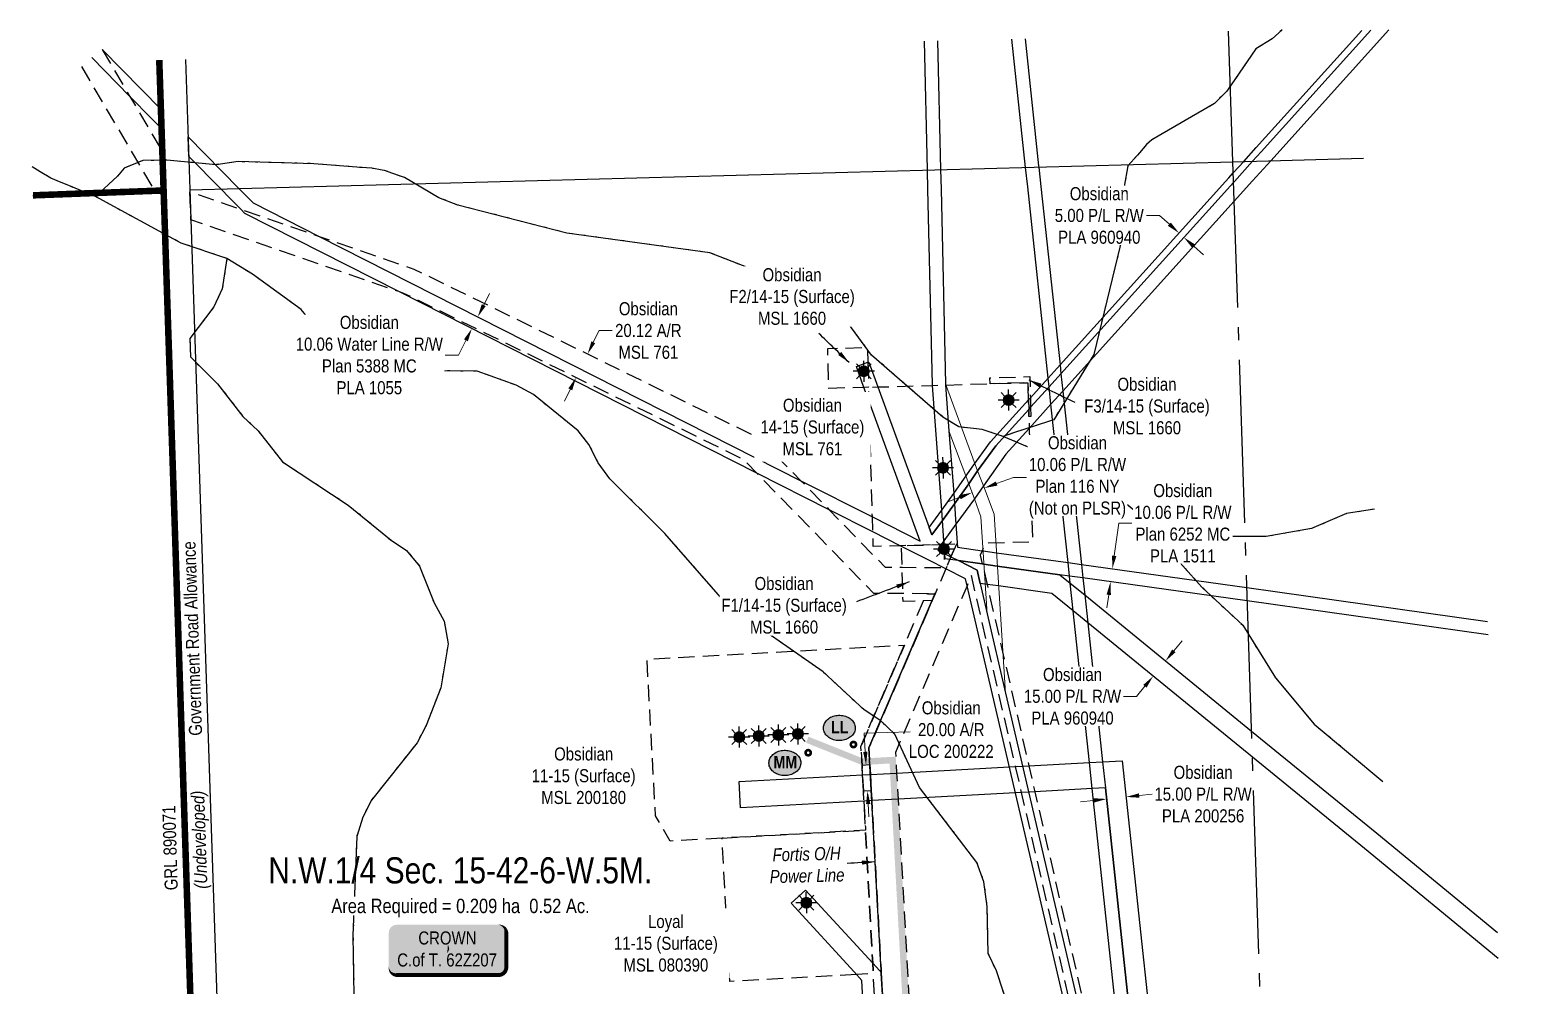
# Model space of a CAD drawing. Extents: x 632269 to 650517, y 5825252 to 5832959.
# Drawn here: x 649257 to 650396, y 5832228 to 5832959 of the extents above; entities that cross this region are included whole.
import ezdxf
from ezdxf.enums import TextEntityAlignment as Align

# ---------------------------------------------------------------- set-up
doc = ezdxf.new("R2010")
doc.units = 0
doc.header["$LTSCALE"] = 5
doc.header["$PDMODE"] = 35
doc.header["$PDSIZE"] = 10
for name, pattern in [('CENTERLINEX3', [5, 2.5, -1, 0.5, -1]), ('foc-ACCESSROAD', [3.75, 2.5, -1.25]), ('foc-FLOWLINE', [3.75, 2.5, -1.25]), ('foc-QUARTERLINE', [33, 25, -3, 2, -3]), ('foc-WHEELTRACKS', [2, 0.4, -1.6])]:
    doc.linetypes.add(name, pattern=pattern)
doc.layers.get('Defpoints').update_dxf_attribs({"color": 9})
for name, color, linetype in [('AS-POWER', 104, 'foc-POWER'), ('AS-POWER-T', 104, 'Continuous'), ('C-AR', 13, 'foc-ACCESSROAD'), ('C-RW', 13, 'Continuous'), ('C-SYMBOL', 7, 'Continuous'), ('C-WS', 13, 'foc-ACCESSROAD'), ('C-WS-S', 8, 'Continuous'), ('F-EZE', 190, 'foc-FLOWLINE'), ('F-RW', 190, 'Continuous'), ('F-WS', 190, 'foc-ACCESSROAD'), ('L-AREAREQUIRED', 7, 'Continuous'), ('L-ROAD-T', 7, 'Continuous'), ('L-SEC', 7, 'Continuous'), ('L-SECQ', 8, 'foc-QUARTERLINE'), ('P-PROPOSED-WL1', 10, 'Continuous'), ('P-STATION', 7, 'Continuous'), ('T-WATER-P3', 160, 'foc-WHEELTRACKS')]:
    doc.layers.add(name, color=color, linetype=linetype)
doc.layers.add('AS-TRAPPER BOUNDARY', color=7, linetype='CENTERLINEX3', true_color=0xb85c00, transparency=0.6)
doc.layers.add('AS-TRAPPER-T', color=7, linetype='Continuous', true_color=0xc26100)
for name, color, linetype, lineweight in [('C-AR-T', 13, 'Continuous', 9), ('C-FLOWLINE-T', 13, 'Continuous', 9), ('C-RW-T', 13, 'Continuous', 9), ('C-WS-T', 13, 'Continuous', 9), ('F-EZE-T', 190, 'Continuous', 9), ('F-RW-T', 190, 'Continuous', 9), ('F-WS-T', 190, 'Continuous', 9), ('T-TEXT', 48, 'Continuous', 18)]:
    doc.layers.add(name, color=color, linetype=linetype, lineweight=lineweight)
doc.styles.add('100L', font='ARIALN.TTF', dxfattribs={"height": 11})
doc.styles.add('175L', font='ARIALN.TTF', dxfattribs={"height": 20})
doc.styles.add('80', font='ARIALN.TTF', dxfattribs={"height": 10})
doc.styles.add('80CG', font='ARIALN.TTF', dxfattribs={"height": 10})
doc.styles.add('80L', font='ARIALN.TTF', dxfattribs={"height": 10})
doc.styles.add('80LS', font='ARIALNI.TTF', dxfattribs={"height": 10})
doc.styles.add('BOLD', font='ARIALNB.TTF')
doc.styles.add('foc-LtypeFont', font='ARIALN.TTF', dxfattribs={"height": 7.35})
doc.linetypes.add('foc-POWER', pattern='A,6,-1,["P",foc-LtypeFont,S=0.2,R=0,X=-0.625,Y=-0.75],-1.24,4', length=12.24)
doc.linetypes.add('foc-TOPO-flowdirection-NOLINE', pattern='A,0,[">",foc-LtypeFont,S=0.3,R=0,X=0,Y=-0.945],-20,[">",foc-LtypeFont,S=0.3,R=0,X=0,Y=-0.945],0', length=20)
doc.dimstyles.new('Compass 5 000', dxfattribs={"dimscale": 5, "dimtxt": 9, "dimasz": 2, "dimexe": 0.2, "dimexo": 0.0625, "dimgap": 0.5, "dimtad": 0, "dimtih": 1, "dimtoh": 1, "dimzin": 0, "dimdsep": 46, "dimtxsty": '80CG', "dimcen": 0.1, "dimse1": 1, "dimse2": 1, "dimclrd": 256, "dimclrt": 256, "dimaunit": 1, "dimadec": 4, "dimazin": 0, "dimtfac": 0.06, "dimtofl": 0, "dimtmove": 0, "dimatfit": 1, "dimfxl": 0.2, "dimtolj": 1, "dimtzin": 0, "dimlwd": -1, "dimarcsym": 0})

# ---------------------------------------------------------------- blocks, each defined once
blk = doc.blocks.new('*D458')
at = {"layer": 'Defpoints', "color": 0, "transparency": 16777216}
for p in [(649905.9, 5832192.5), (649908.2, 5832150.1), (649914.2, 5832150.4)]:
    blk.add_point(p, dxfattribs=at)
at = {"layer": 'F-EZE-T', "transparency": 16777216}
for p, q in [((649921.9, 5832193.4), (649931.9, 5832193.9)), ((649895.9, 5832192), (649797.9, 5832186.6))]:
    blk.add_line(p, q, dxfattribs=at)
for points in [[(649895.8, 5832193.6), (649896, 5832190.3), (649905.9, 5832192.5)], [(649921.8, 5832195), (649922, 5832191.7), (649911.9, 5832192.8)]]:
    blk.add_solid(points, dxfattribs=at)
at = {"layer": 'F-EZE-T', "transparency": 16777216, "insert": (649722.8, 5832186.6), "char_height": 10, "attachment_point": 5, "style": '80CG'}
blk.add_mtext('\\A1;Fortis\\P6.00 Vegetation Control R/W\\PEZE 880180', dxfattribs=at)
blk = doc.blocks.new('*D494')
at = {"layer": 'C-AR-T', "transparency": 16777216}
for p, q in [((649689, 5832720.1), (649693.4, 5832729.1)), ((649693.4, 5832729.1), (649703.4, 5832729.1)), ((649671.4, 5832684.1), (649667, 5832675.1))]:
    blk.add_line(p, q, dxfattribs=at)
for points in [[(649687.6, 5832720.9), (649690.5, 5832719.4), (649684.7, 5832711.2)], [(649669.9, 5832684.8), (649672.9, 5832683.4), (649675.8, 5832693.1)]]:
    blk.add_solid(points, dxfattribs=at)
at = {"layer": 'Defpoints', "color": 0, "transparency": 16777216}
for p in [(649684.7, 5832711.2), (649700.8, 5832703.2), (649692, 5832685.2)]:
    blk.add_point(p, dxfattribs=at)
at = {"layer": 'C-AR-T', "transparency": 16777216, "insert": (649731.2, 5832729.1), "char_height": 10, "attachment_point": 5, "style": '80CG'}
blk.add_mtext('\\A1;Obsidian\\P20.12 A/R\\PMSL 761', dxfattribs=at)
blk = doc.blocks.new('*D558')
at = {"layer": 'C-FLOWLINE-T', "transparency": 16777216}
for p, q in [((649605.1, 5832748.5), (649609.6, 5832757.5)), ((649591.5, 5832721.6), (649585.7, 5832710.3)), ((649585.7, 5832710.3), (649575.7, 5832710.3))]:
    blk.add_line(p, q, dxfattribs=at)
for points in [[(649603.6, 5832749.3), (649606.6, 5832747.8), (649600.6, 5832739.6)], [(649590, 5832722.4), (649593, 5832720.9), (649596, 5832730.6)]]:
    blk.add_solid(points, dxfattribs=at)
at = {"layer": 'Defpoints', "color": 0, "transparency": 16777216}
for p in [(649598.2, 5832740.8), (649593.6, 5832731.8), (649596, 5832730.6)]:
    blk.add_point(p, dxfattribs=at)
at = {"layer": 'C-FLOWLINE-T', "transparency": 16777216, "insert": (649517.5, 5832710.3), "char_height": 10, "attachment_point": 5, "style": '80CG', "bg_fill": 3, "box_fill_scale": 1.1, "bg_fill_color": 256, "bg_fill_true_color": 13158600, "bg_fill_transparency": 0}
blk.add_mtext('\\A1;Obsidian\\P10.06 Water Line R/W\\PPlan 5388 MC\\PPLA 1055', dxfattribs=at)
blk = doc.blocks.new('*D561')
at = {"layer": 'C-FLOWLINE-T', "transparency": 16777216}
for p, q in [((650114.6, 5832162.2), (650124.5, 5832163.3)), ((650084.7, 5832159), (650074.7, 5832157.9))]:
    blk.add_line(p, q, dxfattribs=at)
for points in [[(650084.5, 5832160.6), (650084.8, 5832157.3), (650094.6, 5832160.1)], [(650114.4, 5832163.9), (650114.7, 5832160.5), (650104.6, 5832161.1)]]:
    blk.add_solid(points, dxfattribs=at)
at = {"layer": 'Defpoints', "color": 0, "transparency": 16777216}
for p in [(650104.6, 5832161.1), (650098.1, 5832127.6), (650108.1, 5832128.7)]:
    blk.add_point(p, dxfattribs=at)
at = {"layer": 'C-FLOWLINE-T', "transparency": 16777216, "insert": (650163.6, 5832163.3), "char_height": 10, "attachment_point": 5, "style": '80CG'}
blk.add_mtext('\\A1;Obsidian\\P10.06 P/L R/W\\PPlan 6844 MC\\PPLA 1337', dxfattribs=at)
blk = doc.blocks.new('*D562')
at = {"layer": 'C-FLOWLINE-T', "transparency": 16777216}
for p, q in [((650087.9, 5832556.6), (650091.4, 5832581.5)), ((650091.4, 5832581.5), (650101.4, 5832581.5)), ((650083.8, 5832526.8), (650082.4, 5832516.9))]:
    blk.add_line(p, q, dxfattribs=at)
for points in [[(650086.3, 5832556.8), (650089.6, 5832556.4), (650086.5, 5832546.7)], [(650082.1, 5832527), (650085.4, 5832526.6), (650085.1, 5832536.7)]]:
    blk.add_solid(points, dxfattribs=at)
at = {"layer": 'Defpoints', "color": 0, "transparency": 16777216}
for p in [(650086.5, 5832546.7), (650104.6, 5832544.1), (650103.2, 5832534.2)]:
    blk.add_point(p, dxfattribs=at)
at = {"layer": 'C-FLOWLINE-T', "transparency": 16777216, "insert": (650140.5, 5832581.5), "char_height": 10, "attachment_point": 5, "style": '80CG', "bg_fill": 3, "box_fill_scale": 1.1, "bg_fill_color": 256, "bg_fill_true_color": 13158600, "bg_fill_transparency": 0}
blk.add_mtext('\\A1;Obsidian\\P10.06 P/L R/W\\PPlan 6252 MC\\PPLA 1511', dxfattribs=at)
blk = doc.blocks.new('*D658')
at = {"layer": 'C-RW-T', "transparency": 16777216}
for p, q in [((650072.2, 5832369.3), (650062.2, 5832368.3)), ((650107, 5832373.1), (650116.9, 5832374.1))]:
    blk.add_line(p, q, dxfattribs=at)
for points in [[(650072, 5832371), (650072.4, 5832367.7), (650082.1, 5832370.4)], [(650106.8, 5832374.7), (650107.2, 5832371.4), (650097, 5832372)]]:
    blk.add_solid(points, dxfattribs=at)
at = {"layer": 'Defpoints', "color": 0, "transparency": 16777216}
for p in [(650097, 5832372), (650106.3, 5832285.5), (650091.4, 5832283.9)]:
    blk.add_point(p, dxfattribs=at)
at = {"layer": 'C-RW-T', "transparency": 16777216, "insert": (650156, 5832374.1), "char_height": 10, "attachment_point": 5, "style": '80CG'}
blk.add_mtext('\\A1;Obsidian\\P15.00 P/L R/W\\PPLA 200256', dxfattribs=at)
blk = doc.blocks.new('*D689')
at = {"layer": 'C-RW-T', "transparency": 16777216}
for p, q in [((650122.7, 5832817.2), (650112.7, 5832817.2)), ((650130.2, 5832810.5), (650122.7, 5832817.2)), ((650148.8, 5832793.7), (650156.2, 5832787))]:
    blk.add_line(p, q, dxfattribs=at)
for points in [[(650131.3, 5832811.8), (650129, 5832809.3), (650137.6, 5832803.8)], [(650149.9, 5832795), (650147.6, 5832792.5), (650141.3, 5832800.4)]]:
    blk.add_solid(points, dxfattribs=at)
at = {"layer": 'Defpoints', "color": 0, "transparency": 16777216}
for p in [(650137.6, 5832803.8), (650105.2, 5832768), (650109, 5832764.6)]:
    blk.add_point(p, dxfattribs=at)
at = {"layer": 'C-RW-T', "transparency": 16777216, "insert": (650076.5, 5832817.2), "char_height": 10, "attachment_point": 5, "style": '80CG', "bg_fill": 3, "box_fill_scale": 1.1, "bg_fill_color": 256, "bg_fill_true_color": 13158600, "bg_fill_transparency": 0}
blk.add_mtext('\\A1;Obsidian\\P5.00 P/L R/W\\PPLA 960940', dxfattribs=at)
blk = doc.blocks.new('GAS')
h = blk.add_hatch(color=255)
h.dxf.hatch_style = 1
edge = h.paths.add_edge_path()
edge.add_arc((0, 0), 0.9, 0, 360)
for p, q in [((-0.81, 0), (-1.62, 0)), ((-0.57, 0.57), (-1.14, 1.14)), ((0, 0.81), (0, 1.62)), ((0.57, 0.57), (1.14, 1.14)), ((1.62, 0), (0.81, 0)), ((-0.57, -0.57), (-1.14, -1.14)), ((0, -0.81), (0, -1.62)), ((1.14, -1.14), (0.57, -0.57))]:
    blk.add_line(p, q)
blk.add_circle((0, 0), 0.8)
blk = doc.blocks.new('label_road_undeveloped')
at = {"layer": 'L-ROAD-T', "style": '80L'}
blk.add_text('Government Road Allowance', height=10, dxfattribs=at).set_placement((0, 0), align=Align.MIDDLE_CENTER)
at = {"layer": 'T-TEXT', "style": '80LS'}
blk.add_text('(Undeveloped)', height=10, dxfattribs=at).set_placement((-154.2, 0), align=Align.MIDDLE_CENTER)
blk = doc.blocks.new('AA')
at = {"const_width": 4}
blk.add_lwpolyline([(-1, 0, 1), (1, 0, 1)], format="xyb", close=True, dxfattribs=at)
blk.add_circle((0, 0), 2)
blk = doc.blocks.new('Route_Letters')
h = blk.add_hatch(color=255)
h.dxf.hatch_style = 1
edge = h.paths.add_edge_path()
edge.add_ellipse((-0.1, 0.5), major_axis=(-12, 0), ratio=0.789318, start_angle=0, end_angle=360)
at = {"color": 5}
blk.add_open_spline([(-12.3, 0.5), (-12.3, -0.3), (-12.2, -1), (-11.7, -2.8), (-11.1, -3.9), (-9.6, -5.8), (-8.5, -6.7), (-6.2, -8), (-4.9, -8.5), (-2.1, -9.2), (-0.7, -9.3), (2.2, -9.1), (3.6, -8.8), (6.3, -7.9), (7.5, -7.2), (9.5, -5.6), (10.4, -4.6), (11.6, -2.5), (12, -1.4), (12.2, 0.9), (12, 2.1), (11.2, 4.3), (10.5, 5.4), (8.8, 7.2), (7.7, 8), (5.3, 9.2), (3.9, 9.7), (1.1, 10.2), (-0.4, 10.2), (-3.2, 9.9), (-4.6, 9.6), (-7.2, 8.5), (-8.3, 7.7), (-10.2, 6), (-11, 5), (-12, 2.9), (-12.3, 1.7), (-12.3, 0.5), (-12.3, 0.5), (-12.3, 0.5)], degree=3, knots=[0, 0, 0, 0, 0.219529, 0.219529, 0.575727, 0.575727, 0.931924, 0.931924, 1.288121, 1.288121, 1.644318, 1.644318, 2.000515, 2.000515, 2.356712, 2.356712, 2.712909, 2.712909, 3.069107, 3.069107, 3.425304, 3.425304, 3.781501, 3.781501, 4.137698, 4.137698, 4.493895, 4.493895, 4.850092, 4.850092, 5.20629, 5.20629, 5.562487, 5.562487, 5.918684, 5.918684, 6.274881, 6.274881, 6.283185, 6.283185, 6.283185, 6.283185], dxfattribs=at)
at = {"color": 14, "style": 'BOLD'}
blk.add_attdef('A', text='', height=9.5, dxfattribs=at).set_placement((0.2, 1), align=Align.MIDDLE)
blk = doc.blocks.new('*U773')
h = blk.add_hatch(color=59)
edge = h.paths.add_edge_path()
edge.add_line((-39, -20), (39, -20))
edge.add_arc((39, -14), 6, 270, 360)
edge.add_line((45, -14), (45, 12.5))
edge.add_arc((39, 12.5), 6, 0, 90)
edge.add_line((39, 18.5), (-39, 18.5))
edge.add_arc((-39, 12.5), 6, 90, 180)
edge.add_line((-45, 12.5), (-45, -14))
edge.add_arc((-39, -14), 6, 180, 270)
at = {"color": 1, "flags": 128}
blk.add_lwpolyline([(-39, -20, 3, 3, 0), (39, -20, 3, 3, 0.414214), (45, -14, 3, 3, 0), (45, 12.5, 3, 0, 0.414214), (39, 18.5, 0, 0, 0), (-39, 18.5, 0, 0, 0.414214), (-45, 12.5, 0, 0, 0), (-45, -14, 0, 3, 0.414214)], format="xyseb", close=True, dxfattribs=at)
blk.add_lwpolyline([(1.3, -0.1, 0, 7.5, 0), (0, 0, 0, 0, 0)], format="xyseb", dxfattribs=at)
at = {"color": 1, "style": '80'}
blk.add_attdef('ENTER_TEXT_001', (-37, -5), '', height=10, dxfattribs=at)
blk = doc.blocks.new('*D811')
at = {"layer": 'C-RW-T', "transparency": 16777216}
for p, q in [((650133.6, 5832483.9), (650139.9, 5832491.6)), ((650111.4, 5832456.7), (650105.1, 5832449)), ((650105.1, 5832449), (650095.1, 5832449))]:
    blk.add_line(p, q, dxfattribs=at)
for points in [[(650132.3, 5832484.9), (650134.9, 5832482.8), (650127.3, 5832476.1)], [(650110.2, 5832457.8), (650112.7, 5832455.7), (650117.8, 5832464.5)]]:
    blk.add_solid(points, dxfattribs=at)
at = {"layer": 'Defpoints', "color": 0, "transparency": 16777216}
for p in [(650117.8, 5832464.5), (650289.3, 5832343.9), (650279.9, 5832332.3)]:
    blk.add_point(p, dxfattribs=at)
at = {"layer": 'C-RW-T', "transparency": 16777216, "insert": (650056, 5832449), "char_height": 10, "attachment_point": 5, "style": '80CG', "bg_fill": 3, "box_fill_scale": 1.1, "bg_fill_color": 256, "bg_fill_true_color": 13158600, "bg_fill_transparency": 0}
blk.add_mtext('\\A1;Obsidian\\P15.00 P/L R/W\\PPLA 960940', dxfattribs=at)
blk = doc.blocks.new('*D819')
at = {"layer": 'Defpoints', "color": 0, "transparency": 16777216}
for p in [(649988.5, 5832608.5), (649989.3, 5832606.3), (649979.9, 5832602.8)]:
    blk.add_point(p, dxfattribs=at)
at = {"layer": 'F-RW-T', "transparency": 16777216}
for p, q in [((649997.9, 5832611.9), (650010.7, 5832616.7)), ((650010.7, 5832616.7), (650020.7, 5832616.7)), ((649969.7, 5832601.5), (649960.4, 5832598))]:
    blk.add_line(p, q, dxfattribs=at)
for points in [[(649969.2, 5832603.1), (649970.3, 5832599.9), (649979.1, 5832605)], [(649997.3, 5832613.5), (649998.5, 5832610.4), (649988.5, 5832608.5)]]:
    blk.add_solid(points, dxfattribs=at)
at = {"layer": 'F-RW-T', "transparency": 16777216, "insert": (650059.8, 5832616.7), "char_height": 10, "attachment_point": 5, "style": '80CG', "bg_fill": 3, "box_fill_scale": 1.1, "bg_fill_color": 256, "bg_fill_true_color": 13158600, "bg_fill_transparency": 0}
blk.add_mtext('\\A1;Obsidian\\P10.06 P/L R/W\\PPlan 116 NY\\P(Not on PLSR)', dxfattribs=at)

msp = doc.modelspace()

# ---------------------------------------------------------------- hatches: boundary and pattern name
at = {"layer": 'P-PROPOSED-WL1', "linetype": 'Continuous'}
h = msp.add_hatch(color=256, dxfattribs=at)
h.dxf.hatch_style = 1
h.paths.add_polyline_path([(649852.001, 5832413.456), (649894.798, 5832396.384), (649915.906, 5832397.554), (649917.405, 5832370.009), (649935.899, 5832030.489), (649904.292, 5831921.921), (649799.21, 5831793.638), (649601.038, 5831787.361), (649529.157, 5831750.296), (649419.104, 5831644.596), (649419.323, 5831637.876), (649532.094, 5831746.187), (649602.325, 5831782.401), (649801.638, 5831788.714), (649908.806, 5831919.544), (649940.936, 5832029.91), (649922.396, 5832370.28), (649920.625, 5832402.821), (649895.625, 5832401.436), (649853.853, 5832418.099)])

# ---------------------------------------------------------------- linework, layer by layer
at = {"layer": 'AS-POWER', "flags": 128}
msp.add_lwpolyline([(649796.446, 5831814.148), (649890.624, 5831929.121), (649920.646, 5832032.24), (649909.372, 5832239.19), (649900.088, 5832409.656), (649951.167, 5832528.493)], dxfattribs=at)
at = {"layer": 'AS-TRAPPER BOUNDARY', "const_width": 4.998, "flags": 128}
for points in [[(649356.641, 5832936.227), (649359.979, 5832836.384)], [(649281.293, 5832177.088), (649391.581, 5831877.219), (649386.451, 5832038.447), (649359.979, 5832836.384), (649259.947, 5832832.645)]]:
    msp.add_lwpolyline(points, dxfattribs=at)
at = {"layer": 'C-AR'}
msp.add_lwpolyline([(649901.88, 5832376.751), (649895.885, 5832376.42), (649895.21, 5832388.827), (649894.798, 5832396.384), (649900.793, 5832396.716), (649901.205, 5832389.152), (649901.88, 5832376.751)], close=True, dxfattribs=at)
at = {"layer": 'C-AR-T'}
for p, q in [((649896.545, 5832420.739), (649931.611, 5832421.858)), ((649897.332, 5832406.537), (649896.545, 5832420.739)), ((649899.545, 5832366.61), (649900.098, 5832356.629))]:
    msp.add_line(p, q, dxfattribs=at)
for points in [[(649898.996, 5832406.629), (649895.669, 5832406.445), (649897.885, 5832396.555)], [(649901.208, 5832366.702), (649897.881, 5832366.518), (649898.992, 5832376.592)]]:
    msp.add_solid(points, dxfattribs=at)
at = {"layer": 'C-RW'}
for points in [[(650087.022, 5832054.366), (649975.319, 5832533.715), (649974.106, 5832538.919), (649959.002, 5832546.588), (649956.903, 5832547.638), (649947.917, 5832552.189), (649925.053, 5832563.777), (649923.955, 5832564.333), (649903.1, 5832574.902), (649869.72, 5832591.82), (649814.266, 5832619.925), (649540.078, 5832758.905), (649422.206, 5832818.659), (649419.022, 5832821.96), (649410.428, 5832830.868), (649403.846, 5832837.558), (649379.231, 5832862.42), (649378.731, 5832877.357), (649417.609, 5832837.926), (649428.431, 5832826.936), (649479.098, 5832801.237), (649847.974, 5832614.16), (649902.769, 5832586.374), (649939.364, 5832567.817), (649900.216, 5832674.878), (649896.299, 5832685.588), (649890.464, 5832701.547), (649899.353, 5832704.8), (649899.914, 5832705.005), (649906.907, 5832685.893), (649946.298, 5832578.25), (649948.35, 5832572.58), (649956.403, 5832583.732), (649965.604, 5832596.47), (649976.643, 5832611.694), (649983.295, 5832621.622), (649997.161, 5832640.786), (650022.446, 5832668.73), (650023.926, 5832670.366), (650038.096, 5832686.026), (650047.16, 5832696.034), (650179.375, 5832842.6), (650180.064, 5832843.367), (650193.942, 5832858.749), (650200.38, 5832865.842), (650284.519, 5832959.12)], [(650284.519, 5832959.12), (650200.38, 5832865.842), (650193.942, 5832858.749), (650180.064, 5832843.367), (650179.375, 5832842.6), (650047.16, 5832696.034), (650038.096, 5832686.026), (650023.926, 5832670.366), (650022.446, 5832668.73), (649997.161, 5832640.786), (649983.295, 5832621.622), (649976.643, 5832611.694), (649965.604, 5832596.47), (649956.403, 5832583.732), (649948.35, 5832572.58), (649946.298, 5832578.25), (649955.824, 5832591.514), (649964.996, 5832604.284), (649979.241, 5832624.555), (649993.266, 5832643.938), (650022.236, 5832676.003), (650023.714, 5832677.638), (650037.343, 5832692.723), (650046.434, 5832702.797), (650173.103, 5832843.18), (650175.606, 5832845.949), (650179.139, 5832849.831), (650187.09, 5832858.566), (650196.664, 5832869.193), (650277.626, 5832958.949)], [(650298.295, 5832959.463), (650207.819, 5832859.12), (650193.939, 5832843.744), (650179.846, 5832828.126), (650048.553, 5832682.623), (650039.495, 5832672.621), (650022.865, 5832654.226), (650004.996, 5832634.464), (649987.88, 5832610.188), (649980.822, 5832600.326), (649966.689, 5832580.838), (649957.5, 5832568.095), (649955.475, 5832565.242), (649952.563, 5832561.141), (649958.26, 5832558.254), (649962.932, 5832555.884), (649968.724, 5832552.947), (649982.909, 5832545.755), (649985.294, 5832535.503), (649990.64, 5832512.158), (650004.708, 5832451.526), (650097.39, 5832054.602)], [(650374.206, 5832496.212), (650189.817, 5832522.073), (650063.939, 5832539.688), (650053.676, 5832541.135), (650046.296, 5832542.157), (649998.388, 5832548.792), (649988.215, 5832550.218), (649986.932, 5832550.397), (649968.724, 5832552.947), (649962.069, 5832553.874), (649958.537, 5832554.367), (649958.26, 5832558.254), (649957.715, 5832565.307), (649957.5, 5832568.095), (649956.403, 5832583.732), (649955.824, 5832591.514), (649948.725, 5832687.1), (649948.68, 5832687.709), (649945.316, 5832837.123), (649944.933, 5832852.058), (649942.643, 5832950.61)], [(649952.708, 5832950.86), (649954.998, 5832852.329), (649955.356, 5832837.385), (649958.725, 5832688.441), (649958.799, 5832687.39), (649961.249, 5832652.368), (649964.996, 5832604.284), (649965.604, 5832596.47), (649966.689, 5832580.838), (649967.991, 5832563.201), (649986.856, 5832560.561), (649987.577, 5832560.46), (649997.748, 5832559.03), (650052.591, 5832551.427), (650062.857, 5832549.99), (650189.485, 5832532.281), (650373.885, 5832506.415)], [(650103.312, 5832078.949), (650071.156, 5832378.371), (650069.018, 5832398.278), (650056.547, 5832514.401), (650054.265, 5832535.658), (650053.676, 5832541.135), (650052.591, 5832551.427), (650039.495, 5832672.621), (650038.096, 5832686.026), (650037.343, 5832692.723), (650021.68, 5832839.104), (650020.077, 5832854.077), (650009.605, 5832952.277)], [(650019.678, 5832952.527), (650030.069, 5832855.142), (650030.153, 5832854.348), (650031.761, 5832839.374), (650046.434, 5832702.797), (650047.16, 5832696.034), (650048.553, 5832682.623), (650062.857, 5832549.99), (650063.679, 5832542.201), (650063.939, 5832539.688), (650065.344, 5832526.62), (650067.626, 5832505.388), (650079.08, 5832398.825), (650081.219, 5832378.919), (650113.279, 5832080.648)], [(649312.948, 5832944.326), (649357.9, 5832898.574), (649358.396, 5832883.714), (649350.634, 5832891.573), (649334.112, 5832908.412), (649304.896, 5832938.188)], [(650381.997, 5832248.165), (650279.509, 5832332.556), (650193.711, 5832402.541), (650067.626, 5832505.388), (650056.547, 5832514.401), (650040.176, 5832527.779), (649999.381, 5832533.511), (649990.537, 5832534.761), (649985.294, 5832535.503), (649982.909, 5832545.755), (649968.724, 5832552.947), (649986.932, 5832550.397), (649988.215, 5832550.218), (649998.388, 5832548.792), (650046.296, 5832542.157), (650054.265, 5832535.658), (650065.344, 5832526.62), (650193.063, 5832422.433), (650289.05, 5832344.143), (650381.37, 5832268.125)], [(650113.279, 5832080.648), (650081.219, 5832378.919), (650071.156, 5832378.371), (650027.15, 5832375.977), (650022.408, 5832375.719), (650016.948, 5832375.422), (650012.263, 5832375.167), (649922.396, 5832370.28), (649902.292, 5832369.187), (649896.297, 5832368.862), (649801.728, 5832363.721), (649800.642, 5832383.686), (649895.21, 5832388.827), (649901.205, 5832389.152), (649921.309, 5832390.246), (650007.656, 5832394.94), (650012.388, 5832395.198), (650017.791, 5832395.492), (650022.59, 5832395.753), (650069.018, 5832398.278), (650079.08, 5832398.825), (650094.074, 5832399.641), (650094.074, 5832399.641), (650128.086, 5832083.207)]]:
    msp.add_lwpolyline(points, dxfattribs=at)
at = {"layer": 'C-WS', "flags": 128}
for points in [[(649312.948, 5832944.326), (649334.112, 5832908.412), (649358.981, 5832866.212), (649359.979, 5832836.384), (649353.336, 5832836.135), (649295.372, 5832934.496)], [(650395.832, 5831807.755), (650273.412, 5831803.773), (650273.53, 5831799.875), (650274.417, 5831772.466), (650274.874, 5831758.408), (650275.207, 5831748.19), (650275.381, 5831742.843), (650266.507, 5831742.554), (650259.708, 5831742.333), (650216.323, 5831740.922), (650215.266, 5831740.888), (650195.272, 5831740.238), (650194.245, 5831740.205), (650194.186, 5831739.561), (650194.026, 5831737.805), (650193.801, 5831735.339), (650190.94, 5831729.852), (650147.849, 5831647.206), (650033.599, 5831428.104), (650034.237, 5831408.875), (650034.735, 5831393.863), (650039.778, 5831241.844), (650019.659, 5831241.087), (650014.647, 5831392.159), (650014.149, 5831407.171), (650012.6, 5831453.867), (650006.601, 5831453.594), (649694.625, 5831439.391), (649679.58, 5831438.707), (649642.246, 5831437.009), (649642.8, 5831424.822), (649520.925, 5831419.275), (649515.378, 5831541.151), (649637.254, 5831546.698), (649641.331, 5831457.123), (649680.48, 5831458.903), (649695.525, 5831459.587), (650005.933, 5831473.719), (650011.932, 5831473.991), (650001.283, 5831795.006), (649995.282, 5831794.817), (649751.037, 5831787.119), (649710.919, 5831785.848), (649700.834, 5831785.53), (649696.025, 5831785.377), (649681.034, 5831784.903), (649671.182, 5831784.591), (649656.198, 5831784.117), (649631.144, 5831783.324), (649602.325, 5831782.401), (649532.094, 5831746.187), (649425.147, 5831643.469), (649419.318, 5831637.871), (649418.456, 5831664.958), (649520.262, 5831762.737), (649597.122, 5831802.371), (649655.615, 5831804.22), (649670.6, 5831804.694), (649680.427, 5831805.004), (649695.419, 5831805.478), (649697.5, 5831805.543), (649707.585, 5831805.862), (649791.843, 5831808.528), (649874.4, 5831909.313), (649887.027, 5831924.729), (649890.624, 5831929.121), (649892.336, 5831935.003), (649894.585, 5831942.725), (649920.646, 5832032.24), (649919.647, 5832050.554), (649909.455, 5832237.665), (649909.372, 5832239.19), (649903.388, 5832349.071), (649902.292, 5832369.187), (649901.205, 5832389.152), (649900.088, 5832409.656), (649948.511, 5832522.323), (649950.756, 5832527.545), (649944.238, 5832527.591), (649926.094, 5832527.719), (649903.868, 5832527.874), (649814.266, 5832619.925), (649804.203, 5832630.264), (649543.887, 5832757.592), (649540.078, 5832758.905), (649380.849, 5832813.83), (649380.134, 5832835.374), (649419.022, 5832821.96), (649479.098, 5832801.237), (649551.622, 5832776.221), (649816.191, 5832646.812), (649847.974, 5832614.16), (649869.72, 5832591.82), (649912.425, 5832547.948), (649925.513, 5832547.856), (649956.903, 5832547.638), (649959.382, 5832547.621), (649962.069, 5832553.874), (649962.932, 5832555.884), (649967.098, 5832565.578), (649957.715, 5832565.307), (649955.475, 5832565.242), (649925.037, 5832564.364), (649923.955, 5832564.333), (649903.422, 5832563.741), (649903.1, 5832574.902), (649902.769, 5832586.374), (649900.216, 5832674.878), (649899.904, 5832685.692), (649906.907, 5832685.893), (649948.725, 5832687.1), (649958.799, 5832687.39), (649992.892, 5832688.374), (650021.856, 5832689.21), (650022.236, 5832676.003), (650022.446, 5832668.73), (650022.603, 5832663.295), (650022.865, 5832654.226), (650025.373, 5832567.258), (649989.287, 5832566.218), (649986.856, 5832560.561), (649985.381, 5832557.126), (649986.932, 5832550.397), (649990.537, 5832534.761), (650022.59, 5832395.753), (650027.15, 5832375.977), (650101.24, 5832054.69), (650125.868, 5831947.894), (650126.963, 5831942.879), (650136.455, 5831899.412), (650138.187, 5831891.48), (650151.898, 5831828.695), (650152.491, 5831825.993), (650153.79, 5831820.026), (650162.645, 5831820.312), (650174.683, 5831820.705), (650212.625, 5831821.941), (650228.144, 5831822.444), (650252.848, 5831823.247), (650272.832, 5831823.896), (650395.2, 5831827.877)]]:
    msp.add_lwpolyline(points, dxfattribs=at)
for points in [[(649899.353, 5832704.8), (649899.904, 5832685.692), (649896.299, 5832685.588), (649869.416, 5832684.813), (649868.537, 5832715.301), (649899.025, 5832716.18), (649899.353, 5832704.8)], [(650023.926, 5832670.366), (650024.127, 5832663.339), (650022.603, 5832663.295), (650022.446, 5832668.73), (650022.236, 5832676.003), (650021.856, 5832689.21), (649992.892, 5832688.374), (649992.76, 5832692.948), (650023.248, 5832693.827), (650023.714, 5832677.638), (650023.926, 5832670.366)], [(649950.757, 5832527.544), (649948.511, 5832522.323), (649941.893, 5832522.134), (649926.268, 5832521.683), (649926.094, 5832527.719), (649925.513, 5832547.856), (649925.053, 5832563.777), (649925.037, 5832564.364), (649955.475, 5832565.242), (649957.715, 5832565.307), (649967.098, 5832565.578), (649962.932, 5832555.884), (649962.069, 5832553.874), (649959.382, 5832547.621), (649959.002, 5832546.588), (649950.757, 5832527.544)], [(649901.149, 5831910.197), (649818.56, 5831809.373), (650000.615, 5831815.129), (649997.356, 5831913.373), (649997.243, 5831916.775), (650107.95, 5831920.375), (650118.064, 5831920.705), (650119.181, 5831920.741), (650119.369, 5831915.072), (650120.457, 5831882.286), (650122.357, 5831825.011), (650122.555, 5831819.009), (650132.505, 5831819.333), (650142.494, 5831819.659), (650143.56, 5831819.694), (650142.116, 5831825.634), (650141.892, 5831827.329), (650128.577, 5831888.306), (650118.92, 5831932.531), (650116.738, 5831942.521), (650116.046, 5831945.689), (650090.965, 5832054.456), (650016.948, 5832375.422), (650012.388, 5832395.198), (649978.657, 5832541.482), (649975.319, 5832533.715), (649920.449, 5832406.041), (649921.309, 5832390.246), (649922.396, 5832370.28), (649939.779, 5832051.012), (649940.936, 5832029.91), (649913.514, 5831935.713), (649910.545, 5831925.52), (649908.806, 5831919.544), (649904.054, 5831913.744), (649901.149, 5831910.197)], [(649787.596, 5832340.42), (649747.804, 5832338.222), (649736.72, 5832357.635), (649730.102, 5832477.417), (649927.359, 5832488.314), (649894.017, 5832410.734), (649894.798, 5832396.384), (649895.21, 5832388.827), (649895.885, 5832376.42), (649896.297, 5832368.862), (649897.392, 5832348.745), (649897.515, 5832346.493), (649787.596, 5832340.42)]]:
    msp.add_lwpolyline(points, close=True, dxfattribs=at)
at = {"layer": 'F-EZE', "flags": 128}
msp.add_lwpolyline([(649520.262, 5831762.737), (649418.456, 5831664.958), (649418.199, 5831673.036), (649516.733, 5831767.673), (649595.576, 5831808.33), (649655.436, 5831810.221), (649670.42, 5831810.694), (649680.246, 5831811.005), (649788.926, 5831814.442), (649866.425, 5831909.052), (649879.047, 5831924.461), (649885.202, 5831931.976), (649886.021, 5831934.789), (649914.595, 5832032.935), (649913.642, 5832050.417), (649903.375, 5832238.864), (649903.062, 5832244.613), (649897.392, 5832348.745), (649894.017, 5832410.734), (649941.893, 5832522.134), (649944.238, 5832527.592), (649950.756, 5832527.546), (649948.51, 5832522.324), (649900.088, 5832409.656), (649903.388, 5832349.071), (649909.372, 5832239.19), (649909.455, 5832237.665), (649919.647, 5832050.554), (649920.646, 5832032.24), (649894.585, 5831942.725), (649892.336, 5831935.003), (649890.624, 5831929.121), (649887.027, 5831924.729), (649874.4, 5831909.313), (649791.843, 5831808.528), (649707.585, 5831805.862), (649697.5, 5831805.543), (649695.419, 5831805.478), (649680.427, 5831805.004), (649670.6, 5831804.693), (649655.615, 5831804.22), (649597.122, 5831802.371), (649520.262, 5831762.737)], close=True, dxfattribs=at)
at = {"layer": 'F-RW'}
msp.add_lwpolyline([(649904.645, 5832050.213), (649894.764, 5832231.477), (649888.702, 5832238.067), (649840.438, 5832290.537), (649851.478, 5832300.685), (649903.062, 5832244.613), (649908.114, 5832239.122), (649909.455, 5832237.665), (649919.647, 5832050.554)], dxfattribs=at)
at = {"layer": 'F-WS', "flags": 128}
msp.add_lwpolyline([(649890.625, 5832235.976), (649793.693, 5832230.622), (649787.596, 5832340.42), (649897.515, 5832346.493), (649903.062, 5832244.613), (649903.376, 5832238.864), (649903.494, 5832236.688), (649890.625, 5832235.976)], close=True, dxfattribs=at)
at = {"layer": 'L-SEC'}
for p, q in [((649356.641, 5832936.227), (649359.979, 5832836.384)), ((649376.751, 5832936.769), (649380.084, 5832837.056)), ((649380.089, 5832836.923), (650178.862, 5832858.346)), ((650178.862, 5832858.346), (650278.723, 5832861.024)), ((649259.947, 5832832.645), (649359.979, 5832836.384)), ((649359.979, 5832836.384), (649386.451, 5832038.447)), ((649380.084, 5832837.051), (649406.557, 5832039.115))]:
    msp.add_line(p, q, dxfattribs=at)
at = {"layer": 'L-SECQ'}
for p, q in [((650178.862, 5832858.346), (650175.461, 5832958.292)), ((650204.013, 5832087.033), (650178.862, 5832858.346))]:
    msp.add_line(p, q, dxfattribs=at)
at = {"layer": 'T-WATER-P3', "flags": 128}
for points in [[(650216.576, 5832959.4), (650208.838, 5832952.536), (650196.449, 5832944.788), (650174.184, 5832912.391), (650164.63, 5832902.913), (650116.862, 5832875.28), (650112.781, 5832871.528), (650107.304, 5832865.281), (650105.77, 5832863.531), (650098.488, 5832855.226), (650095.624, 5832839.363), (650094.357, 5832801.421), (650072.207, 5832710.695), (650041.735, 5832660.862), (650037.555, 5832659.482), (650010.928, 5832650.697), (650006.597, 5832649.269), (650002.928, 5832648.058)], [(649408.46, 5832784.302), (649373.497, 5832796.144), (649307.761, 5832831.643), (649295.312, 5832836.805), (649287.311, 5832840.123), (649281.459, 5832842.55), (649273.563, 5832845.826), (649265.486, 5832850.739), (649259.22, 5832854.55)], [(650125.891, 5832565.296), (650105.586, 5832589.575), (650072.011, 5832616.401), (650047.189, 5832629.153), (650002.928, 5832648.058), (649986.77, 5832653.404), (649969.022, 5832655.329), (649956.824, 5832662.884), (649902.116, 5832710.293), (649877.143, 5832744.427), (649866.429, 5832753.506), (649852.199, 5832761.427), (649836.311, 5832766.059), (649778.334, 5832788.641), (649668.792, 5832803.812), (649585.327, 5832825.146), (649570.798, 5832830.839), (649544.436, 5832846.252), (649539.912, 5832847.873), (649531.912, 5832850.736), (649529.106, 5832851.74), (649527.291, 5832852.045), (649519.487, 5832853.357), (649511.183, 5832854.009), (649475.044, 5832856.852), (649417.015, 5832858.511), (649400.109, 5832856.131), (649362.46, 5832859.56), (649344.153, 5832859.321), (649329.838, 5832853.575), (649324.556, 5832847.387), (649317.801, 5832841.057), (649307.761, 5832831.643)], [(649906.124, 5831582.704), (649901.394, 5831638.811), (649881.874, 5831725.589), (649884.083, 5831741.574), (649892.575, 5831752.211), (649905.68, 5831780.045), (649906.021, 5831798.815), (649920.542, 5831823.395), (649944.686, 5831842.348), (649962.889, 5831865.343), (649994.576, 5831942.134), (650023.261, 5831988.544), (650034.452, 5831997.912), (650041.481, 5832010.427), (650046.599, 5832023.965), (650041.293, 5832059.402), (650036.5, 5832075.686), (650023.055, 5832182.814), (650007.675, 5832208.506), (649997.726, 5832238.913), (649991.472, 5832252.04), (649990.669, 5832288.124), (649988.196, 5832306.99), (649982.835, 5832321.828), (649938.851, 5832379.251), (649919.873, 5832419.936), (649909.141, 5832430.388), (649896.345, 5832438.656), (649865.03, 5832467.67), (649791.831, 5832518.825), (649743.892, 5832573.712), (649701.683, 5832615.531), (649692.757, 5832627.902), (649685.704, 5832641.933), (649677.525, 5832652.288), (649643.219, 5832680.022), (649630.044, 5832687.237), (649600.016, 5832698.024), (649540.499, 5832698.487), (649523.901, 5832702.454), (649494.119, 5832714.421), (649483.081, 5832723.299), (649465.395, 5832745.3), (649427.961, 5832772.207), (649408.46, 5832784.302), (649404.893, 5832760.985), (649398.534, 5832747.234), (649380.086, 5832722.995), (649380.533, 5832708.877), (649401.273, 5832688.354), (649420.698, 5832663.369), (649432.289, 5832652.274), (649450.977, 5832628.588), (649501.376, 5832595.507), (649534.167, 5832568.604), (649545.977, 5832560.717), (649556.008, 5832548.817), (649567.04, 5832520.583), (649574.81, 5832506.692), (649577.787, 5832489.141), (649572.214, 5832455.524), (649561.018, 5832426.736), (649554.064, 5832413.5), (649519.068, 5832369.492), (649512.503, 5832356.591), (649507.925, 5832341.751), (649505.001, 5832265.861), (649506.206, 5832189.371), (649508.71, 5832173.057), (649509.242, 5832152.531), (649506.841, 5832136.218), (649500.465, 5832123.775), (649488.226, 5832114.591), (649459.65, 5832104.54), (649434.017, 5832089.425), (649371.376, 5832029.229), (649357.365, 5832005.636)], [(650287.164, 5832592.292), (650265.882, 5832588.932), (650238.894, 5832577.461), (650204.184, 5832571.316), (650146.307, 5832571.408), (650125.891, 5832565.296), (650154.924, 5832532.744), (650186.375, 5832503.405), (650211.362, 5832463.258), (650241.063, 5832427.748), (650293.717, 5832383.684)]]:
    msp.add_lwpolyline(points, dxfattribs=at)
at = {"layer": 'T-WATER-P3', "linetype": 'foc-TOPO-flowdirection-NOLINE', "flags": 128}
for points in [[(650216.576, 5832959.4), (650208.838, 5832952.536), (650196.449, 5832944.788), (650174.184, 5832912.391), (650164.63, 5832902.913), (650116.862, 5832875.28), (650112.781, 5832871.528), (650107.304, 5832865.281), (650105.77, 5832863.531), (650098.488, 5832855.226), (650095.624, 5832839.363), (650094.357, 5832801.421), (650072.207, 5832710.695), (650041.735, 5832660.862), (650037.555, 5832659.482), (650010.928, 5832650.697), (650006.597, 5832649.269), (650002.928, 5832648.058)], [(649408.46, 5832784.302), (649373.497, 5832796.144), (649307.761, 5832831.643), (649295.312, 5832836.805), (649287.311, 5832840.123), (649281.459, 5832842.55), (649273.563, 5832845.826), (649265.486, 5832850.739), (649259.22, 5832854.55)], [(650125.891, 5832565.296), (650105.586, 5832589.575), (650072.011, 5832616.401), (650047.189, 5832629.153), (650002.928, 5832648.058), (649986.77, 5832653.404), (649969.022, 5832655.329), (649956.824, 5832662.884), (649902.116, 5832710.293), (649877.143, 5832744.427), (649866.429, 5832753.506), (649852.199, 5832761.427), (649836.311, 5832766.059), (649778.334, 5832788.641), (649668.792, 5832803.812), (649585.327, 5832825.146), (649570.798, 5832830.839), (649544.436, 5832846.252), (649539.912, 5832847.873), (649531.912, 5832850.736), (649529.106, 5832851.74), (649527.291, 5832852.045), (649519.487, 5832853.357), (649511.183, 5832854.009), (649475.044, 5832856.852), (649417.015, 5832858.511), (649400.109, 5832856.131), (649362.46, 5832859.56), (649344.153, 5832859.321), (649329.838, 5832853.575), (649324.556, 5832847.387), (649317.801, 5832841.057), (649307.761, 5832831.643)], [(649906.124, 5831582.704), (649901.394, 5831638.811), (649881.874, 5831725.589), (649884.083, 5831741.574), (649892.575, 5831752.211), (649905.68, 5831780.045), (649906.021, 5831798.815), (649920.542, 5831823.395), (649944.686, 5831842.348), (649962.889, 5831865.343), (649994.576, 5831942.134), (650023.261, 5831988.544), (650034.452, 5831997.912), (650041.481, 5832010.427), (650046.599, 5832023.965), (650041.293, 5832059.402), (650036.5, 5832075.686), (650023.055, 5832182.814), (650007.675, 5832208.506), (649997.726, 5832238.913), (649991.472, 5832252.04), (649990.669, 5832288.124), (649988.196, 5832306.99), (649982.835, 5832321.828), (649938.851, 5832379.251), (649919.873, 5832419.936), (649909.141, 5832430.388), (649896.345, 5832438.656), (649865.03, 5832467.67), (649791.831, 5832518.825), (649743.892, 5832573.712), (649701.683, 5832615.531), (649692.757, 5832627.902), (649685.704, 5832641.933), (649677.525, 5832652.288), (649643.219, 5832680.022), (649630.044, 5832687.237), (649600.016, 5832698.024), (649540.499, 5832698.487), (649523.901, 5832702.454), (649494.119, 5832714.421), (649483.081, 5832723.299), (649465.395, 5832745.3), (649427.961, 5832772.207), (649408.46, 5832784.302), (649404.893, 5832760.985), (649398.534, 5832747.234), (649380.086, 5832722.995), (649380.533, 5832708.877), (649401.273, 5832688.354), (649420.698, 5832663.369), (649432.289, 5832652.274), (649450.977, 5832628.588), (649501.376, 5832595.507), (649534.167, 5832568.604), (649545.977, 5832560.717), (649556.008, 5832548.817), (649567.04, 5832520.583), (649574.81, 5832506.692), (649577.787, 5832489.141), (649572.214, 5832455.524), (649561.018, 5832426.736), (649554.064, 5832413.5), (649519.068, 5832369.492), (649512.503, 5832356.591), (649507.925, 5832341.751), (649505.001, 5832265.861), (649506.206, 5832189.371), (649508.71, 5832173.057), (649509.242, 5832152.531), (649506.841, 5832136.218), (649500.465, 5832123.775), (649488.226, 5832114.591), (649459.65, 5832104.54), (649434.017, 5832089.425), (649371.376, 5832029.229), (649357.365, 5832005.636)], [(650287.164, 5832592.292), (650265.882, 5832588.932), (650238.894, 5832577.461), (650204.184, 5832571.316), (650146.307, 5832571.408), (650125.891, 5832565.296), (650154.924, 5832532.744), (650186.375, 5832503.405), (650211.362, 5832463.258), (650241.063, 5832427.748), (650293.717, 5832383.684)]]:
    msp.add_lwpolyline(points, dxfattribs=at)

# ---------------------------------------------------------------- block references
at = {"layer": 'C-WS-S', "xscale": 4.998345000000032, "yscale": 4.998345000000032, "zscale": 4.998345000000032, "rotation": 0.08236396073204832}
for p in [(649896.166, 5832697.954), (649800.782, 5832417.843), (649815.73, 5832418.636), (649830.745, 5832419.431), (649845.693, 5832420.224)]:
    msp.add_blockref('GAS', p, dxfattribs=at)
at = {"layer": 'L-ROAD-T', "rotation": 92.00291991713206}
msp.add_blockref('label_road_undeveloped', (649381.91, 5832493.308), dxfattribs=at)
at = {"layer": 'P-STATION'}
ref = msp.add_blockref('Route_Letters', (649877.564, 5832424.39), dxfattribs=dict(at, xscale=0.9993181160249874, yscale=0.9993181160249874, zscale=0.9993181160249874))
ref.add_attrib('A', 'LL', dxfattribs={"layer": '0', "color": 170, "height": 9.4935, "style": 'BOLD'}).set_placement((649877.789, 5832425.365), align=Align.MIDDLE)
at = {"layer": 'P-STATION', "xscale": 0.9993181160249874, "yscale": 0.9993181160249874, "zscale": 0.9993181160249874}
for p in [(649888.212, 5832412.115), (649853.596, 5832405.843)]:
    msp.add_blockref('AA', p, dxfattribs=at)
at = {"layer": 'P-STATION'}
ref = msp.add_blockref('Route_Letters', (649835.826, 5832397.568), dxfattribs=dict(at, xscale=0.9993181160249874, yscale=0.9993181160249874, zscale=0.9993181160249874))
ref.add_attrib('A', 'MM', dxfattribs={"layer": '0', "color": 170, "height": 9.4935, "style": 'BOLD'}).set_placement((649836.051, 5832398.543), align=Align.MIDDLE)

# ---------------------------------------------------------------- texts
at = {"layer": 'C-AR-T', "insert": (649963.145, 5832423.483), "char_height": 9.99675, "attachment_point": 5, "style": '80CG'}
msp.add_mtext('\\A1;Obsidian\\P20.00 A/R\\PLOC 200222', dxfattribs=at)
at = {"layer": 'C-SYMBOL', "color": 3, "style": '175L'}
msp.add_text('N.W.1/4 Sec. 15-42-6-W.5M.', height=19.9935, dxfattribs=at).set_placement((649587.168, 5832299.784), align=Align.BOTTOM_CENTER)

# ---------------------------------------------------------------- dimensions: what is measured, and where the dimension line sits
at = {"layer": 'C-AR-T'}
dim = msp.add_linear_dim(base=(649684.654, 5832711.151), p1=(649691.972, 5832685.159), p2=(649700.818, 5832703.245), angle=63.935334, text='Obsidian\\P20.12 A/R\\PMSL 761', dimstyle='Compass 5 000', dxfattribs=at)
dim.commit()
dim.dimension.update_dxf_attribs({"geometry": '*D494', "text_midpoint": (649731.177, 5832729.117), "dimtype": 161})
at = {"layer": 'C-FLOWLINE-T'}
dim = msp.add_linear_dim(base=(650104.629, 5832161.128), p1=(650098.084, 5832127.632), p2=(650108.113, 5832128.71), angle=6.134945, text='Obsidian\\P10.06 P/L R/W\\PPlan 6844 MC\\PPLA 1337', dimstyle='Compass 5 000', dxfattribs=at)
dim.commit()
dim.dimension.update_dxf_attribs({"geometry": '*D561', "text_midpoint": (650163.597, 5832163.266), "dimtype": 161})
at = {"layer": 'C-RW-T'}
dim = msp.add_linear_dim(base=(650097.045, 5832372.002), p1=(650091.427, 5832283.946), p2=(650106.337, 5832285.549), angle=6.134927, text='Obsidian\\P15.00 P/L R/W\\PPLA 200256', dimstyle='Compass 5 000', dxfattribs=at)
dim.commit()
dim.dimension.update_dxf_attribs({"geometry": '*D658', "text_midpoint": (650156.013, 5832374.139), "dimtype": 161})
at = {"layer": 'F-EZE-T', "color": 3}
dim = msp.add_linear_dim(base=(649905.901, 5832192.495), p1=(649914.209, 5832150.394), p2=(649908.213, 5832150.068), angle=183.118562, text='Fortis\\P6.00 Vegetation Control R/W\\PEZE 880180', dimstyle='Compass 5 000', dxfattribs=at)
dim.commit()
dim.dimension.update_dxf_attribs({"geometry": '*D458', "text_midpoint": (649722.787, 5832186.613), "dimtype": 161})

# ---------------------------------------------------------------- leaders
at = {"layer": 'C-AR-T', "path_type": 1}
for points in [[(649884.936, 5832704.637), (649861.753, 5832726.865)], [(650022.478, 5832691.353), (650057.796, 5832674.161)], [(649930.9, 5832536.627), (649890.457, 5832521.38)]]:
    msp.add_leader(points, dimstyle='Compass 5 000', override={"dimgap": 0.5, "dimtad": 0}, dxfattribs=at)

# ---------------------------------------------------------------- next in the draw order: texts
at = {"layer": 'AS-POWER-T', "insert": (649852.543, 5832319.894), "char_height": 9.99669, "width": 57.10701, "attachment_point": 5, "rotation": 1.425847, "style": '80CG', "bg_fill": 3, "box_fill_scale": 1.15, "bg_fill_color": 256, "bg_fill_true_color": 256, "bg_fill_transparency": 0}
msp.add_mtext('\\A1;{\\fArial Narrow|b0|i1|c0|p34;Fortis O/H \\PPower Line}', dxfattribs=at)
at = {"layer": 'AS-TRAPPER-T', "insert": (649364.95, 5832332.965), "char_height": 9.99669, "width": 62.92364, "attachment_point": 5, "rotation": 91.774824, "style": '80CG', "bg_fill": 3, "box_fill_scale": 1.15, "bg_fill_color": 256, "bg_fill_true_color": 256, "bg_fill_transparency": 0}
msp.add_mtext('\\A1;GRL 890071', dxfattribs=at)
at = {"layer": 'C-WS-T', "char_height": 9.99669, "width": 95.5254, "attachment_point": 5, "style": '80CG', "bg_fill": 3, "box_fill_scale": 1.15, "bg_fill_color": 256, "bg_fill_true_color": 256, "bg_fill_transparency": 0}
for s, insert in [('\\A1;Obsidian\\PF2/14-15 (Surface)\\PMSL 1660', (649841.217, 5832755.121)), ('\\A1;Obsidian\\PF1/14-15 (Surface)\\PMSL 1660', (649835.1, 5832518.687))]:
    msp.add_mtext(s, dxfattribs=dict(at, insert=insert))
at = {"layer": 'C-WS-T', "char_height": 9.99669, "width": 78.97562, "attachment_point": 5, "style": '80CG', "bg_fill": 2}
for s, insert in [('\\A1;Obsidian\\P14-15 (Surface)\\PMSL 761', (649856.82, 5832655.22)), ('\\A1;Obsidian\\P11-15 (Surface)\\PMSL 200180', (649681.637, 5832388.166))]:
    msp.add_mtext(s, dxfattribs=dict(at, insert=insert))
at = {"layer": 'F-WS-T', "insert": (649744.624, 5832259.902), "char_height": 9.99669, "width": 87.41149, "attachment_point": 5, "style": '80CG', "bg_fill": 2}
msp.add_mtext('\\A1;Loyal\\P11-15 (Surface)\\PMSL 080390', dxfattribs=at)
at = {"layer": 'L-AREAREQUIRED', "color": 5, "insert": (649587.32, 5832294.025), "char_height": 10.99643, "width": 198.86502, "attachment_point": 2, "style": '100L', "bg_fill": 3, "box_fill_scale": 1.15, "bg_fill_color": 256, "bg_fill_true_color": 256, "bg_fill_transparency": 0}
msp.add_mtext('Area Required = 0.209 ha  0.52 Ac.', dxfattribs=at)

# ---------------------------------------------------------------- next in the draw order: dimensions: what is measured, and where the dimension line sits
at = {"layer": 'C-FLOWLINE-T'}
for base, p1, p2, angle, text, picture, middle in [((649595.992, 5832730.563), (649598.18, 5832740.844), (649593.587, 5832731.782), 243.120554, 'Obsidian\\P10.06 Water Line R/W\\PPlan 5388 MC\\PPLA 1055', '*D558', (649517.532, 5832710.285)), ((650086.54, 5832546.678), (650103.224, 5832534.19), (650104.617, 5832544.149), 82.038825, 'Obsidian\\P10.06 P/L R/W\\PPlan 6252 MC\\PPLA 1511', '*D562', (650140.496, 5832581.52))]:
    dim = msp.add_linear_dim(base=base, p1=p1, p2=p2, angle=angle, text=text, dimstyle='Compass 5 000', override={"dimtfill": 1}, dxfattribs=at)
    dim.commit()
    dim.dimension.update_dxf_attribs({"geometry": picture, "text_midpoint": middle, "dimtype": 161})
at = {"layer": 'C-RW-T'}
for base, p1, p2, angle, text, picture, middle in [((650137.585, 5832803.817), (650109.002, 5832764.588), (650105.246, 5832767.977), 137.939558, 'Obsidian\\P5.00 P/L R/W\\PPLA 960940', '*D689', (650076.454, 5832817.215)), ((650117.77, 5832464.486), (650289.341, 5832343.905), (650279.854, 5832332.275), 230.796064, 'Obsidian\\P15.00 P/L R/W\\PPLA 960940', '*D811', (650056.046, 5832448.988))]:
    dim = msp.add_linear_dim(base=base, p1=p1, p2=p2, angle=angle, text=text, dimstyle='Compass 5 000', override={"dimtfill": 1}, dxfattribs=at)
    dim.commit()
    dim.dimension.update_dxf_attribs({"geometry": picture, "text_midpoint": middle, "dimtype": 161})

# ---------------------------------------------------------------- next in the draw order: block references
ref = msp.add_blockref('*U773', (649577.43, 5832255.579), dxfattribs=dict(xscale=0.999675, yscale=0.999675, zscale=0.999675))
ref.add_attrib('ENTER_TEXT_001', 'CROWN', (649555.029, 5832259), dxfattribs={"color": 1, "height": 9.9968, "style": '80'})
ref.add_attrib('ENTER_TEXT_002', 'C.of T. 62Z207', (649538.881, 5832242.161), dxfattribs={"color": 1, "height": 9.99675, "style": '80'})
at = {"layer": 'C-WS-S', "xscale": 4.998345000000032, "yscale": 4.998345000000032, "zscale": 4.998345000000032, "rotation": 0.08236396073204832}
msp.add_blockref('GAS', (649852.17, 5832290.96), dxfattribs=at)

# ---------------------------------------------------------------- next in the draw order: texts
at = {"layer": 'C-WS-T', "insert": (650113.023, 5832671.274), "char_height": 9.99669, "width": 95.5254, "attachment_point": 5, "style": '80CG', "bg_fill": 3, "box_fill_scale": 1.15, "bg_fill_color": 256, "bg_fill_true_color": 256, "bg_fill_transparency": 0}
msp.add_mtext('\\A1;Obsidian\\PF3/14-15 (Surface)\\PMSL 1660', dxfattribs=at)

# ---------------------------------------------------------------- next in the draw order: leaders
at = {"layer": 'AS-POWER-T', "path_type": 1}
msp.add_leader([(649904.844, 5832322.33), (649883.465, 5832321.015)], dimstyle='Compass 5 000', override={"dimgap": 0.5, "dimtad": 0}, dxfattribs=at)

# ---------------------------------------------------------------- next in the draw order: dimensions: what is measured, and where the dimension line sits
at = {"layer": 'F-RW-T'}
dim = msp.add_linear_dim(base=(649988.521, 5832608.47), p1=(649979.916, 5832602.808), p2=(649989.326, 5832606.3), angle=20.3553, text='Obsidian\\P10.06 P/L R/W\\PPlan 116 NY\\P(Not on PLSR)', dimstyle='Compass 5 000', override={"dimtfill": 1}, dxfattribs=at)
dim.commit()
dim.dimension.update_dxf_attribs({"geometry": '*D819', "text_midpoint": (650059.773, 5832616.696), "dimtype": 161})

# ---------------------------------------------------------------- next in the draw order: linework, layer by layer
at = {"layer": 'F-RW-T', "flags": 128}
for points in [[(650004.707, 5832451.526), (649995.886, 5832588.609), (649987.88, 5832610.188), (649983.295, 5832621.622), (649958.725, 5832688.441)], [(649990.64, 5832512.158), (649985.919, 5832586.515), (649980.822, 5832600.325), (649976.643, 5832611.694), (649961.249, 5832652.368)]]:
    msp.add_lwpolyline(points, dxfattribs=at)

# ---------------------------------------------------------------- next in the draw order: block references
at = {"layer": 'C-WS-S', "xscale": 4.998345000000032, "yscale": 4.998345000000032, "zscale": 4.998345000000032, "rotation": 0.08236396073204832}
for p in [(650007.064, 5832675.871), (649956.834, 5832624.011), (649957.662, 5832561.81)]:
    msp.add_blockref('GAS', p, dxfattribs=at)

doc.saveas('drawing.dxf')
